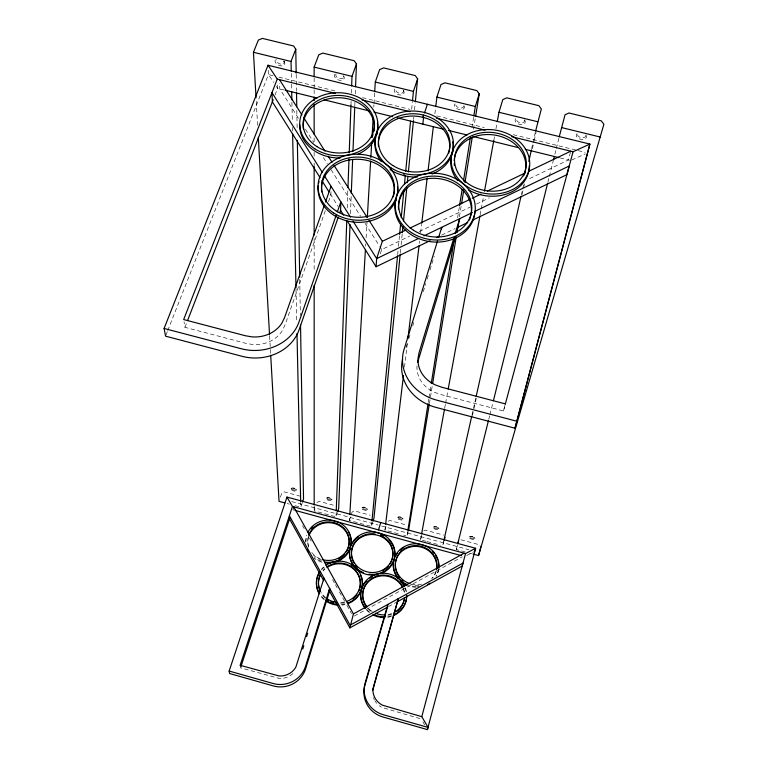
<?xml version="1.0" encoding="UTF-8"?>
<svg xmlns="http://www.w3.org/2000/svg" width="768" height="768" viewBox="0 0 768 768"><rect width="100%" height="100%" fill="white"/><g stroke="black" fill="none" stroke-linecap="round" stroke-linejoin="round"><path stroke-width="0.58" stroke-dasharray="3.84 2.88" d="M330.96 191.693L330.893 194.918L328.512 201.667M336.211 512.045L336.038 516.835L337.363 512.64M347.222 208.022L347.875 190.07M350.957 105.082L351.13 100.301M351.389 93.12L351.6 87.13M350.477 213.725L351.197 195.754M354.787 105.898L354.931 102.298M355.267 93.917L355.507 87.926M370.282 526.138L349.469 520.483L349.757 515.693M365.626 246.163L365.76 243.763M366.115 237.782L367.027 222.202M373.805 107.203L373.939 104.813M374.016 103.613L374.65 92.832M371.894 521.683L371.434 526.454L372.71 522.24M397.661 254.678L398.006 251.098M398.467 246.336L399.504 235.603M411.696 109.248L412.387 102.096M400.31 253.094L401.021 245.933M401.136 244.742L402.326 232.8M413.587 119.434L413.827 117.043M414.538 109.882L415.248 102.73M398.16 533.722L384.922 530.122L385.498 525.36M404.486 367.142L407.338 343.354M419.328 243.427L419.616 241.046M420.614 232.723L421.613 224.39M434.89 113.76L435.61 107.818M407.741 531.389L406.982 536.122L408.211 531.878M428.256 402.384L428.822 398.832M429.014 397.651L431.078 384.624M457.632 217.747L459.514 205.91M471.936 127.805L473.635 117.149M429.408 403.536L432.259 385.805M459.466 216.787L461.366 204.97M473.539 129.322L475.44 117.504M426.067 541.306L420.528 539.798L421.392 535.094M444.73 407.894L445.382 404.362M445.603 403.181L447.974 390.23M480.173 214.742L481.037 210.029M481.258 208.858L483.418 197.078M493.786 140.544L494.65 135.83M495.946 128.765L497.03 122.88M443.731 541.152L442.685 545.827L443.866 541.565M472.003 414.979L475.93 397.459M521.213 195.341L522.518 189.504M522.778 188.333L523.565 184.829M531.677 148.608L532.723 143.942M532.992 142.771L535.344 132.259M472.406 415.594L473.722 409.747M473.981 408.576L476.611 396.874M522.125 194.419L523.709 187.392M523.968 186.221L524.496 183.878M532.387 148.771L533.971 141.754M534.23 140.582L536.074 132.394M438.067 571.786L438.23 571.056M465.197 551.942L456.298 549.523L457.459 544.877M488.765 419.338L489.638 415.843M489.926 414.682L493.114 401.894M547.901 182.198L549.062 177.552M549.35 176.39L553.123 161.27M554.861 154.301L556.022 149.654M556.31 148.493L558.922 138.029M570.461 152.294L568.426 159.965L527.318 179.693M416.995 365.885A30.326 26.534 9.2 0 0 434.064 392.141L440.39 394.406L503.472 410.966L505.094 404.899M503.472 410.966L505.027 405.197M456.298 549.523L457.459 545.261M420.528 539.798L421.738 535.555M384.922 530.122L386.179 525.898M405.994 347.77L407.405 343.19M408.816 338.611L410.227 334.032M412.694 326.026L414.106 321.446M423.274 291.696L425.75 283.69M427.162 279.11L428.563 274.531M429.974 269.952L434.208 256.224M349.469 520.483L352.07 512.083L354.413 510.902L370.378 515.232M334.896 516.518L314.179 510.893L315.523 506.707M302.17 503.078L300.806 507.254L300.701 502.454M380.294 253.843L381.706 249.542L409.622 236.15M280.426 497.174L281.818 493.018L284.17 491.856L300 496.147M325.334 210.662L284.842 325.373L282.288 330.691A30.019 25.882 -2.5 0 1 252.595 344.496L246.048 343.373L184.934 327.322L184.032 321.782M184.934 327.322L187.094 321.744M274.992 95.05L277.594 88.349L277.43 83.722M166.003 335.04L167.318 331.699M167.75 330.586L268.445 74.573L268.186 68.736M469.488 536.87L470.198 536.429M433.488 527.126L434.218 526.675M397.651 517.421L398.39 516.979M361.978 507.754L362.717 507.312M326.458 498.134L327.206 497.693M291.082 488.554L291.85 488.122M388.474 606.634L395.779 602.611M354.25 616.09L462.374 556.781M466.752 555.514L473.76 551.846M423.715 530.909L425.261 530.112L443.674 535.104M388.205 521.28L389.76 520.483L406.944 525.149M316.867 502.531L319.219 501.35L335.107 505.661M441.61 235.123L455.203 228.557M419.28 231.514L469.968 207.197M476.467 204.086L489.446 197.856M571.747 160.051L585.312 153.84M273.091 75.715L268.445 74.573L273.677 82.445M278.89 77.136L335.789 91.104M362.496 97.661L410.102 109.354M436.781 115.901L484.282 127.565M513.254 134.678L576.97 150.326M578.131 150.614L585.082 152.314M284.563 90.067L277.594 88.349L276.288 86.381M560.227 157.949L569.539 160.243M460.925 539.789L479.414 544.8L480.806 547.008M291.715 501.59L378.086 525.053M381.542 525.994L469.008 549.754M287.05 503.51L289.344 504.134M295.075 505.699L299.654 506.938M403.67 535.219L405.878 535.824M427.181 541.613L440.477 545.222M469.651 553.152L471.878 553.757M292.57 509.702L293.866 510.058M420.038 718.608L382.08 707.491A17.242 16.742 17.1 0 1 379.219 705.686M298.387 118.195L279.792 88.886L279.6 83.107M305.434 129.312L313.776 142.454M323.395 157.613L327.235 163.68M331.085 169.747L360.566 216.221M365.05 223.286L379.142 245.501M379.786 246.518L381.706 249.542M330.259 193.901L338.179 206.496M336.058 73.901A4.128 2.63 22.8 0 0 339.648 78.576A4.128 2.63 22.8 0 0 343.354 75.658L343.91 76.589M422.88 721.843L424.589 724.752M284.4 62.035L283.882 61.123A4.147 2.592 24.9 0 1 280.426 64.08A4.147 2.592 24.9 0 1 276.653 59.386M302.525 525.61L304.262 528.72M309.456 538.051L311.194 541.162M332.554 579.533L334.858 583.68M335.434 584.707L337.152 587.798M339.446 591.926L344.611 601.2M346.906 605.318L351.504 613.565M474.614 537.61L474.998 538.358M438.605 527.856L438.979 528.595M402.758 518.15L403.123 518.88M367.21 508.771L367.594 509.568M331.699 499.152L332.064 499.939M296.333 489.571L296.688 490.358M240.125 665.318L240.528 667.834L279.158 678.374A17.155 16.493 -11.3 0 0 294.144 672.202M256.253 101.376L257.616 125.328M269.616 336.077L270.643 354.048M291.283 73.44L291.494 83.03M291.523 84.23L291.658 90.221M291.917 102.202L292.339 121.382M292.474 127.373L292.55 130.963M296.016 289.152L296.755 322.704M296.208 74.362L296.496 91.152M296.822 110.342L297.158 129.533M299.741 279.446L300.365 315.418M305.818 540.538L305.827 541.306A22.675 21.091 0.8 0 1 306.778 535.872M307.805 540.586L307.814 541.354M314.141 77.904L314.141 88.694M314.141 89.894L314.141 95.894M314.141 137.875L314.141 142.675M314.141 152.266L314.141 157.066M314.15 163.056L314.15 166.656M314.15 238.627L314.16 272.208M314.179 506.093L314.179 510.893M283.738 61.094A5.184 3.245 24.9 0 1 283.344 65.616A5.184 3.245 24.9 0 1 276.739 64.032A5.184 3.245 24.9 0 1 275.962 59.222M343.286 75.648A5.165 3.293 22.8 0 1 342.624 80.122A5.165 3.293 22.8 0 1 335.971 78.528A5.165 3.293 22.8 0 1 335.443 73.766M403.267 90.317A5.155 3.331 20.4 0 1 402.346 94.742A5.155 3.331 20.4 0 1 395.635 93.13A5.155 3.331 20.4 0 1 395.376 88.416M403.258 90.298A4.128 2.669 20.4 0 1 399.302 93.178A4.128 2.669 20.4 0 1 395.914 88.541M464.256 106.013A5.165 3.36 17.9 0 1 459.005 109.536A5.165 3.36 17.9 0 1 455.002 103.786M463.786 105.802A4.128 2.688 17.9 0 1 459.408 107.885A4.128 2.688 17.9 0 1 455.846 103.891M524.592 119.981A5.194 3.379 15.3 0 1 523.114 124.301A5.194 3.379 15.3 0 1 516.307 122.669A5.194 3.379 15.3 0 1 516.576 118.051M524.41 119.923A4.147 2.707 15.3 0 1 519.955 122.698A4.147 2.707 15.3 0 1 516.95 118.128M344.506 602.006A20.986 19.776 2.1 0 1 339.946 602.573M325.565 597.6A20.986 19.776 2.1 0 1 320.995 592.195M323.088 570.317A20.986 19.776 2.1 0 1 324.931 568.426M344.995 603.869A22.992 21.667 2.1 0 1 339.994 604.493M324.24 599.04A22.992 21.667 2.1 0 1 320.842 595.517M321.523 569.136A22.992 21.667 2.1 0 1 323.558 567.072M344.947 604.57A22.963 21.648 2.1 0 1 341.971 605.059M324.221 599.741A22.963 21.648 2.1 0 1 320.832 596.227M321.514 569.875A22.963 21.648 2.1 0 1 325.046 566.573M344.458 602.707A20.957 19.757 2.1 0 1 339.917 603.274M325.555 598.301A20.957 19.757 2.1 0 1 320.986 592.906M323.069 571.046A20.957 19.757 2.1 0 1 324.922 569.165M320.122 558.778A20.717 19.277 0.8 0 1 311.741 552.451M308.851 547.219A20.717 19.277 0.8 0 1 308.419 536.429M321.178 561.158A22.704 21.12 0.8 0 1 314.227 557.578M305.846 542.381A22.704 21.12 0.8 0 1 306.758 535.104M322.109 562.186A22.675 21.091 0.8 0 1 314.227 558.326M321.811 560.141A20.698 19.248 0.8 0 1 313.488 555.158M308.371 546.355A20.698 19.248 0.8 0 1 308.669 536.39M391.709 613.565A21.043 19.882 8.7 0 1 387.283 614.698M372.269 611.53A21.043 19.882 8.7 0 1 367.478 607.392M403.478 588.528A21.043 19.882 8.7 0 1 404.563 592.752M391.526 615.696A23.059 21.782 8.7 0 1 386.621 616.733M369.523 611.99A23.059 21.782 8.7 0 1 367.267 610.042M405.36 587.923A23.059 21.782 8.7 0 1 406.55 592.55M391.421 616.378A23.03 21.763 8.7 0 1 386.525 617.414M369.446 612.682A23.03 21.763 8.7 0 1 365.846 609.283M404.87 587.75A23.03 21.763 8.7 0 1 406.272 592.32M391.603 614.246A21.014 19.862 8.7 0 1 387.178 615.379M370.694 611.174A21.014 19.862 8.7 0 1 367.402 608.083M403.027 588.432A21.014 19.862 8.7 0 1 404.438 593.462M376.771 703.373A17.242 16.742 17.1 0 1 374.822 700.637M374.294 699.658A17.242 16.742 17.1 0 1 373.45 697.603M436.061 571.344A20.851 19.469 11.8 0 1 431.616 578.602M421.661 584.112A20.851 19.469 11.8 0 1 411.715 584.093M438.643 569.242A22.848 21.331 11.8 0 1 436.003 576.192M419.251 586.435A22.848 21.331 11.8 0 1 417.254 586.56M416.256 586.55A22.848 21.331 11.8 0 1 410.323 585.686M438.614 569.05A22.819 21.302 11.8 0 1 436.31 576.106M416.122 587.27A22.819 21.302 11.8 0 1 407.347 585.427M436.138 571.258A20.822 19.44 11.8 0 1 432.614 578.045M418.838 585.274A20.822 19.44 11.8 0 1 410.707 584.592M585.936 134.976A5.232 3.398 12.7 0 1 581.194 139.411A5.232 3.398 12.7 0 1 577.008 133.622M585.763 135.619A4.186 2.717 12.7 0 1 580.954 137.626A4.186 2.717 12.7 0 1 577.699 133.69M291.523 489.869A3.043 1.162 18.2 0 0 296.515 490.934A3.043 1.162 18.2 0 0 293.376 488.419A3.043 1.162 18.2 0 0 291.523 489.869M292.205 489.178A2.438 0.931 18.2 0 0 296.198 490.032A2.438 0.931 18.2 0 0 293.683 488.016A2.438 0.931 18.2 0 0 292.205 489.178M327.36 499.805A3.053 1.171 17.6 0 0 332.054 500.256A3.053 1.171 17.6 0 0 328.051 497.894A3.053 1.171 17.6 0 0 327.36 499.805M327.936 499.037A2.438 0.941 17.6 0 0 331.69 499.402A2.438 0.941 17.6 0 0 328.483 497.51A2.438 0.941 17.6 0 0 327.936 499.037M362.803 509.405A3.053 1.171 17 0 0 367.574 509.885A3.053 1.171 17 0 0 363.619 507.533A3.053 1.171 17 0 0 362.803 509.405M363.389 508.637A2.448 0.941 17 0 0 367.2 509.021A2.448 0.941 17 0 0 364.032 507.139A2.448 0.941 17 0 0 363.389 508.637M398.41 519.053A3.062 1.181 16.4 0 0 403.238 519.542A3.062 1.181 16.4 0 0 399.341 517.2A3.062 1.181 16.4 0 0 398.41 519.053M398.995 518.285A2.448 0.941 16.4 0 0 402.854 518.678A2.448 0.941 16.4 0 0 399.744 516.806A2.448 0.941 16.4 0 0 398.995 518.285M434.17 528.739A3.072 1.181 15.8 0 0 439.066 529.248A3.072 1.181 15.8 0 0 435.226 526.925A3.072 1.181 15.8 0 0 434.17 528.739M434.755 527.971A2.458 0.95 15.8 0 0 438.672 528.374A2.458 0.95 15.8 0 0 435.6 526.512A2.458 0.95 15.8 0 0 434.755 527.971M470.083 538.474A3.091 1.19 15.2 0 0 475.046 539.002A3.091 1.19 15.2 0 0 471.264 536.688A3.091 1.19 15.2 0 0 470.083 538.474M470.678 537.706A2.467 0.95 15.1 0 0 474.653 538.128A2.467 0.95 15.1 0 0 471.619 536.275A2.467 0.95 15.1 0 0 470.678 537.706"/><path stroke-width="1.15" d="M336.259 510.845L346.752 221.184M347.962 187.67L348.998 158.947M349.219 152.966L350.957 105.082M351.648 85.939L351.994 76.358L356.467 63.965L354.211 60.73L322.838 53.098L318.778 54.787L314.141 67.104L314.141 76.704M350.045 224.506L338.678 508.445L337.69 511.594M351.293 193.354L352.627 159.811M352.963 151.421L354.739 107.098M355.555 86.726L356.467 63.965M349.824 514.493L365.414 249.754M367.315 217.411L370.627 161.117M370.838 157.517L371.683 143.146M372.038 137.155L373.094 119.184M374.717 91.632L375.283 82.051L379.651 69.61L383.674 67.901L415.286 75.6L417.619 78.854L415.373 101.53M387.667 607.075L349.872 627.878L353.434 613.91L464.218 553.2M429.984 240.73L376.07 266.746L376.656 258.605L382.349 241.286L405.754 230.102M417.274 177.014A39.168 31.786 5.4 0 1 409.008 176.592L403.93 175.613L404.141 173.424M372.01 520.493L397.546 255.869M399.619 234.413L400.656 223.68M401.232 217.728L403.882 190.31M404.448 184.349L405.254 176.006M405.715 171.235L410.554 121.171M412.502 100.906L413.424 91.373L417.619 78.854M400.186 254.285L373.978 518.026L373.027 521.184M402.326 232.8L402.912 226.838M403.507 220.867L406.829 187.459M407.309 182.678L407.894 176.717M408.374 171.946L413.472 120.624M448.627 153.379A35.75 29.011 5.4 0 0 427.469 118.637L423.082 117.312L423.331 115.037M422.832 124.109L423.562 117.35M385.642 524.17L403.488 375.475M407.914 338.592L419.05 245.808M421.757 223.2L427.181 178.003M428.045 170.861L433.325 126.845M435.754 106.627L436.896 97.104L440.986 84.547L444.979 82.819L476.832 90.576L479.242 93.869L475.632 116.323M387.562 606.278L387.83 604.426L365.117 683.069A26.112 25.344 16.9 0 0 383.318 714.73L428.064 727.402L427.421 729.6L382.934 716.986A25.968 25.219 17.1 0 1 364.838 685.488L387.427 607.21M441.456 229.373L441.754 227.29L438.576 237.562M407.923 530.198L428.074 403.565M431.27 383.443L454.426 237.869M459.514 205.91L462.144 189.35M463.469 181.066L470.429 137.27M473.818 115.968L475.325 106.502L479.242 93.869M429.216 404.717L408.518 530.822M432.643 383.443L456.23 236.88M456.989 232.157L457.747 227.424M461.549 203.789L463.834 189.6M464.976 182.515L472.205 137.597M372.797 690.173L398.314 598.656L372.96 688.685A17.338 16.829 16.9 0 0 382.464 705.178L421.786 716.678L428.064 727.402M417.638 362.429L455.222 237.37M421.613 533.914L444.518 409.075M448.195 389.05L479.962 215.923M484.493 191.184L493.786 140.544M497.242 121.699L498.97 112.282L502.781 99.6L506.746 97.853L538.838 105.667L541.334 108.989L535.603 131.088M444 539.981L471.744 416.15M476.189 396.288L520.954 196.512M528.806 161.462L531.418 149.779M457.747 543.715L488.477 420.499M493.402 400.733L547.613 183.36M553.411 160.109L554.285 156.624M559.21 136.867L565.056 114.758L568.982 113.002L601.325 120.874L603.898 124.224L478.55 555.571L472.982 554.064M478.55 555.571L480.806 547.008M402.586 359.078A45.677 39.974 9.2 0 0 435.821 407.357L514.992 428.218L589.891 144.077L268.032 65.242L164.102 328.445L165.562 336.154L242.112 356.323A45.206 38.986 -2.5 0 0 299.107 329.77L338.256 217.114M514.992 428.218L589.891 144.077L573.053 151.757L511.738 136.694M427.421 729.6L475.622 548.285L286.963 497.078L229.152 671.05L229.622 673.536L273.274 685.91A25.834 24.845 -11.3 0 0 305.597 668.794L329.549 591.197L329.635 588.336L305.549 666.288A25.978 24.96 -11.1 0 1 273.043 683.482L229.152 671.05M505.334 404.045L573.053 151.757M421.786 716.678L465.552 553.555L475.622 548.285L474.768 551.318M458.035 543.12L458.621 540.989M444.163 540.499L445.046 537.302M378.538 529.891L380.746 522.538M453.802 238.128L419.078 352.646L418.013 358.445A30.624 26.736 9.2 0 0 435.254 384.902L441.648 387.187L505.363 403.891M455.184 233.549L459.696 218.659L456.605 232.781M437.52 240.989L404.054 349.411A46.128 40.272 9.2 0 0 437.04 400.234L517.008 421.267M323.99 578.15L295.91 666.97A17.251 16.57 -11.1 0 1 278.957 675.917L240.125 665.318L292.454 506.486L286.963 497.078M302.755 649.066L303.811 645.667M306.634 636.605L307.69 633.197M302.506 502.042L303.533 498.912L300.528 325.018M240.902 666.691L289.949 517.67M424.522 112.934L427.373 104.275M339.821 212.602L340.598 210.355L340.848 201.84L337.325 211.949M336.154 215.318L298.954 322.051A45.648 39.254 -2.4 0 1 241.402 348.778L164.102 328.445M324.298 205.382L284.554 317.616L281.971 322.973A30.307 26.064 -2.4 0 1 251.981 336.864L245.376 335.741L183.667 319.555L277.267 79.094L268.032 65.242M325.488 202.022L331.056 186.307M291.235 71.05L291.024 61.459L295.766 49.181L293.597 45.984L262.454 38.4L258.365 40.07L253.45 52.282L256.042 97.786M187.536 320.621L273.168 99.763M397.114 601.882L462.202 566.054L462.998 563.088L350.064 625.19L289.392 515.76M436.445 237.61L439.68 236.045M458.016 227.203L467.722 222.518M473.107 219.917L566.918 174.643L569.242 165.965L474.566 211.507M418.618 238.426L376.656 258.605L353.04 221.165M423.994 235.834L472.406 212.544M410.006 228.067L470.083 199.334M472.243 198.298L480.902 194.16M487.402 191.05L525.283 172.934M528.538 171.379L570.749 151.2M423.082 117.312L418.55 116.448A35.75 29.011 5.4 0 0 378.48 146.611M253.45 52.282L291.024 61.459M314.141 67.104L351.994 76.358M375.283 82.051L413.424 91.373M436.896 97.104L475.325 106.502M498.97 112.282L537.706 121.738M561.533 127.565L600.557 137.098M277.267 79.094L335.414 93.379M362.17 99.955L409.853 111.667M436.541 118.224L485.126 130.157M285.725 90.346L317.098 98.074M324.067 99.792L369.379 110.947M374.026 112.09L392.621 116.669M397.267 117.821L443.789 129.274M448.445 130.416L467.078 135.005M472.896 136.445L518.304 147.619M525.293 149.347L559.066 157.661M284.765 502.896L279.034 501.331L270.71 355.238M292.454 506.486L465.552 553.555M294.883 510.336L461.29 555.619M403.93 175.613L399.034 174.096A39.168 31.786 5.4 0 1 390.106 169.594M279.485 79.642L301.92 114.902M303.85 117.926L325.008 151.171M328.205 156.211L332.054 162.259M333.984 165.283L367.133 217.373M369.034 220.368L382.349 241.286M322.406 172.598L271.987 92.659L272.362 101.846L320.083 177.715M324.317 175.632L350.486 217.123M321.984 180.749L328.982 191.885M340.435 210.096L343.622 215.155M347.434 221.222L376.07 266.746M353.434 613.91L293.76 506.842L293.837 508.982M323.76 580.742L289.526 518.947L289.44 516.826M328.982 590.17L349.872 627.878M258.298 137.299L269.549 334.886M291.677 91.421L291.869 99.811M292.598 133.363L295.997 287.952M296.995 333.485L300.672 501.264M295.766 49.181L296.179 73.162M296.515 92.352L296.765 106.742M297.341 140.323L299.702 277.046M314.141 97.094L314.141 100.694M314.141 104.294L314.141 134.275M314.15 166.656L314.15 235.027M314.16 285.398L314.179 504.893M380.304 535.373A20.774 19.382 6.1 0 1 386.122 567.715A20.774 19.382 6.1 0 1 352.378 558.528A20.774 19.382 6.1 0 1 375.11 533.952M363.274 572.563A22.762 21.235 6.1 0 1 357.043 537.11A22.762 21.235 6.1 0 1 393.984 547.267A22.762 21.235 6.1 0 1 369.034 574.147M335.789 521.203A22.704 21.12 0.8 0 1 350.573 546.25A22.704 21.12 0.8 0 1 325.037 562.051M307.795 532.522A22.704 21.12 0.8 0 1 334.848 520.925M380.698 573.686A22.733 21.216 6.1 0 0 393.782 560.64A22.819 21.302 11.8 0 0 397.958 578.419M377.866 574.522A22.733 21.216 6.1 0 1 375.917 574.886M374.928 575.011A22.733 21.216 6.1 0 1 355.862 568.483M351.302 545.184A22.733 21.216 6.1 0 1 352.646 542.736M353.174 541.968A22.733 21.216 6.1 0 1 355.622 539.107M356.314 538.454A22.733 21.216 6.1 0 1 358.57 536.698M380.986 534.47A22.733 21.216 6.1 0 1 383.626 535.738M388.963 539.866A22.733 21.216 6.1 0 1 390.221 541.296M390.797 542.054A22.733 21.216 6.1 0 1 393.158 546.125M393.514 546.998A22.733 21.216 6.1 0 1 394.762 556.118M350.707 537.763A22.675 21.091 0.8 0 1 350.928 545.078M333.926 562.454A22.675 21.091 0.8 0 0 350.304 547.776A22.733 21.216 6.1 0 0 355.19 567.792A22.963 21.648 2.1 0 0 351.178 565.018M330.979 562.934A22.675 21.091 0.8 0 1 325.027 562.8M308.554 551.952A22.675 21.091 0.8 0 1 307.315 549.437M310.896 528.624A22.675 21.091 0.8 0 1 312.902 526.618M348.317 531.754A22.675 21.091 0.8 0 1 349.584 534.25M349.92 535.104A22.675 21.091 0.8 0 1 350.486 536.87M352.56 559.958A20.746 19.363 6.1 0 1 372.336 534.509A20.746 19.363 6.1 0 1 391.603 560.832M391.267 561.619A20.746 19.363 6.1 0 1 390.058 563.875M388.541 565.958A20.746 19.363 6.1 0 1 386.736 567.84M386.074 568.416A20.746 19.363 6.1 0 1 384.682 569.482M383.942 569.971A20.746 19.363 6.1 0 1 382.406 570.854M357.293 567.187A20.746 19.363 6.1 0 1 355.526 565.229M354.048 563.069A20.746 19.363 6.1 0 1 352.877 560.755M327.034 566.784A20.986 19.776 2.1 0 1 357.792 573.322A20.986 19.776 2.1 0 1 347.136 601.219M336.278 602.342A20.986 19.776 2.1 0 1 327.005 598.694M320.573 591.427A20.986 19.776 2.1 0 1 320.237 574.694M325.853 565.267A22.992 21.667 2.1 0 1 359.549 572.438A22.992 21.667 2.1 0 1 347.875 603.005M337.978 604.445A22.992 21.667 2.1 0 1 325.805 600.23M319.229 593.107A22.992 21.667 2.1 0 1 319.795 571.44M406.752 595.392A23.059 21.782 8.7 0 1 393.398 614.995M385.613 616.81A23.059 21.782 8.7 0 1 374.736 614.986M365.29 607.834A23.059 21.782 8.7 0 1 371.875 576.144A23.059 21.782 8.7 0 1 404.592 586.157M362.179 581.069A22.963 21.648 2.1 0 1 347.827 603.706M337.949 605.146A22.963 21.648 2.1 0 1 325.795 600.931M319.219 593.818A22.963 21.648 2.1 0 1 316.704 580.07M316.877 579.149A22.963 21.648 2.1 0 1 319.795 572.17M355.853 568.522A22.963 21.648 2.1 0 1 357.178 569.933M360.71 575.597A22.963 21.648 2.1 0 1 362.045 580.138M406.627 596.102A23.03 21.763 8.7 0 1 393.293 615.677M383.501 617.539A23.03 21.763 8.7 0 1 372.826 614.813M365.222 608.525A23.03 21.763 8.7 0 1 366.845 580.579M369.811 578.102A23.03 21.763 8.7 0 1 372.317 576.595M400.598 581.318A23.03 21.763 8.7 0 1 403.546 585.178M327.014 567.523A20.957 19.757 2.1 0 1 352.435 568.109A20.957 19.757 2.1 0 1 358.637 591.389M356.909 594.432A20.957 19.757 2.1 0 1 352.618 598.886M333.552 602.467A20.957 19.757 2.1 0 1 330.96 601.574M328.512 600.365A20.957 19.757 2.1 0 1 326.986 599.395M319.834 590.544A20.957 19.757 2.1 0 1 320.227 575.424M308.938 534.826A20.717 19.277 0.8 0 1 334.982 522.874A20.717 19.277 0.8 0 1 348.307 546.931A20.717 19.277 0.8 0 1 322.685 559.651M308.947 535.594A20.698 19.248 0.8 0 1 337.258 524.506A20.698 19.248 0.8 0 1 346.243 551.875M344.698 553.949A20.698 19.248 0.8 0 1 338.506 558.806M407.472 584.717A22.848 21.331 11.8 0 1 394.56 557.808A22.848 21.331 11.8 0 1 421.949 544.637M422.899 544.915A22.848 21.331 11.8 0 1 438.787 568.32M430.022 583.104A22.819 21.302 11.8 0 1 427.555 584.621M406.435 585.034A22.819 21.302 11.8 0 1 400.646 581.251M395.434 556.301A22.819 21.302 11.8 0 1 397.411 553.142M399.955 550.368A22.819 21.302 11.8 0 1 401.414 549.149M402.192 548.592A22.819 21.302 11.8 0 1 403.805 547.574M432.672 551.77A22.819 21.302 11.8 0 1 433.958 553.21M435.629 555.552A22.819 21.302 11.8 0 1 437.664 559.834M438.192 561.638A22.819 21.302 11.8 0 1 438.778 566.266M404.563 597.946A21.043 19.882 8.7 0 1 394.186 612.451M385.45 614.89A21.043 19.882 8.7 0 1 375.523 613.219M366.912 606.701A21.043 19.882 8.7 0 1 372.912 577.766A21.043 19.882 8.7 0 1 402.778 586.925M404.438 598.646A21.014 19.862 8.7 0 1 403.027 603.648M402.653 604.435A21.014 19.862 8.7 0 1 397.094 611.194M366.835 607.392A21.014 19.862 8.7 0 1 362.909 598.608M362.784 597.744A21.014 19.862 8.7 0 1 377.875 576.509A21.014 19.862 8.7 0 1 402.662 587.635M409.958 583.613A20.851 19.469 11.8 0 1 396.134 559.392A20.851 19.469 11.8 0 1 421.104 546.307A20.851 19.469 11.8 0 1 436.512 569.702M403.392 581.03A20.822 19.44 11.8 0 1 401.99 579.888M399.542 577.315A20.822 19.44 11.8 0 1 395.962 570.374M395.741 569.539A20.822 19.44 11.8 0 1 415.046 546.384A20.822 19.44 11.8 0 1 436.646 568.762M451.939 154.195A39.168 31.786 5.4 0 1 432.096 174M381.37 161.645A39.168 31.786 5.4 0 1 375.734 137.472M377.53 132.547A39.168 31.786 5.4 0 0 376.33 135.475A38.995 31.478 2.4 0 0 377.443 123.235M452.717 141.821A39.168 31.786 5.4 0 1 452.87 150.125M375.974 136.454A38.995 31.478 2.4 0 1 357.811 154.282M340.099 158.026A38.995 31.478 2.4 0 1 299.779 125.002M321.725 191.904A36.384 30.048 3.2 0 1 360.163 159.379A36.384 30.048 3.2 0 1 393.283 196.886M318.202 185.722A39.869 32.918 3.2 0 0 350.861 221.702A39.869 32.918 3.2 0 0 396.355 198.672A40.061 33.226 6.7 0 0 428.803 241.45A40.061 33.226 6.7 0 0 474.883 211.699M318.518 183.581A39.869 32.918 3.2 0 1 319.008 181.478M397.546 186.941A39.869 32.918 3.2 0 1 397.382 194.467M373.046 134.659A35.597 28.733 2.4 0 1 371.942 137.328M303.36 128.87A35.597 28.733 2.4 0 1 339.437 97.747A35.597 28.733 2.4 0 1 373.997 130.982M529.248 165.83A39.398 32.045 8.6 0 1 508.694 193.229A39.398 32.045 8.6 0 1 468.403 189.773M457.718 180.672A39.398 32.045 8.6 0 1 453.514 150.288M398.534 209.328A36.566 30.326 6.7 0 1 437.587 178.493A36.566 30.326 6.7 0 1 470.64 216.317M470.371 217.277A36.566 30.326 6.7 0 1 469.344 220.099M524.918 172.272A35.962 29.242 8.6 0 1 523.565 175.891M454.406 165.466A35.962 29.242 8.6 0 1 454.214 163.536M454.224 160.656A35.962 29.242 8.6 0 1 494.352 135.014A35.962 29.242 8.6 0 1 525.158 171.341M392.87 165.514A35.827 29.05 5.4 0 0 449.789 147.437A35.827 29.05 5.4 0 0 400.109 115.699A35.827 29.05 5.4 0 0 392.87 165.514M390.854 167.77A39.264 31.834 5.4 0 0 453.187 147.898A39.264 31.834 5.4 0 0 398.717 113.174A39.264 31.834 5.4 0 0 390.854 167.77M314.784 148.79A39.091 31.526 2.4 0 0 377.51 129.187A39.091 31.526 2.4 0 0 324.125 94.829A39.091 31.526 2.4 0 0 314.784 148.79M333.619 212.938A39.955 32.966 3.2 0 0 397.574 192.298A39.955 32.966 3.2 0 0 342.758 156.47A39.955 32.966 3.2 0 0 333.619 212.938M411.514 232.656A40.157 33.283 6.7 0 0 475.056 211.738A40.157 33.283 6.7 0 0 419.107 175.517A40.157 33.283 6.7 0 0 411.514 232.656M335.722 210.614A36.47 30.096 3.2 0 0 394.118 191.827A36.47 30.096 3.2 0 0 344.131 159.082A36.47 30.096 3.2 0 0 335.722 210.614M316.858 146.573A35.674 28.771 2.4 0 0 374.131 128.726A35.674 28.771 2.4 0 0 325.45 97.325A35.674 28.771 2.4 0 0 316.858 146.573M463.642 184.051A39.494 32.093 8.6 0 0 528.758 170.909A39.494 32.093 8.6 0 0 478.81 130.426A39.494 32.093 8.6 0 0 463.642 184.051M413.558 230.294A36.653 30.374 6.7 0 0 471.581 211.258A36.653 30.374 6.7 0 0 420.557 178.157A36.653 30.374 6.7 0 0 413.558 230.294M465.955 182.026A36.048 29.29 8.6 0 0 525.398 170.083A36.048 29.29 8.6 0 0 479.866 133.094A36.048 29.29 8.6 0 0 465.955 182.026"/></g></svg>
